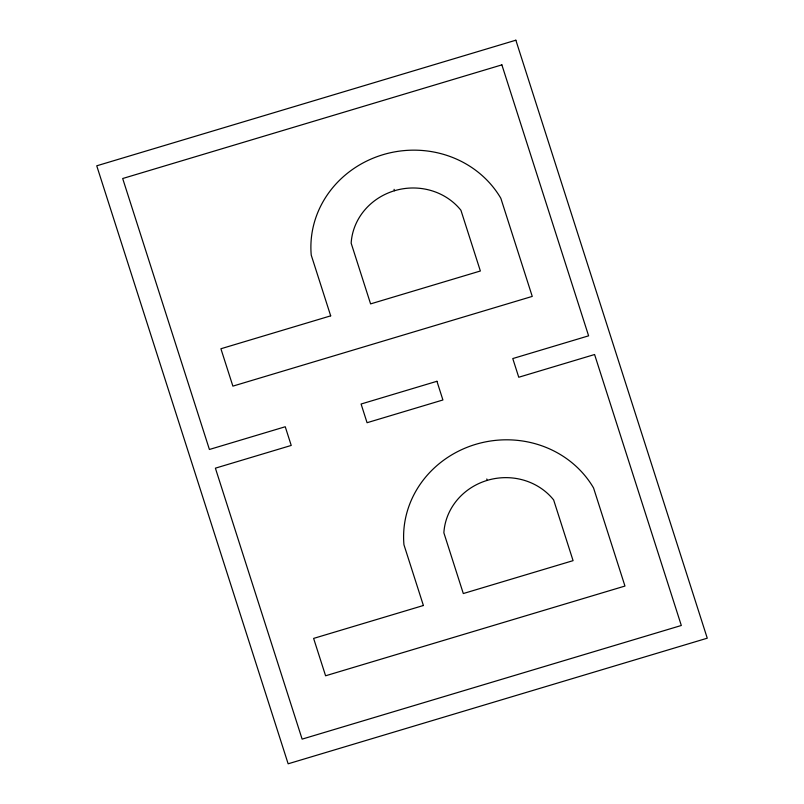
<?xml version="1.0" encoding="UTF-8"?>
<svg xmlns="http://www.w3.org/2000/svg" width="804" height="804" viewBox="0 0 804 804"><rect width="100%" height="100%" fill="white"/><g stroke="black" fill="none" stroke-linecap="round" stroke-linejoin="round"><path stroke-width="1.21" d="M394.081 189.332L394.523 190.719A61.044 57.325 -8.6 0 1 460.923 210.256L480.37 270.998L370.594 303.892L351.157 243.16A61.044 57.325 -8.6 0 1 394.523 190.719M486.792 478.983L487.234 480.37A61.044 57.325 -8.6 0 1 553.634 499.917L573.081 560.649L463.305 593.543L443.868 532.811A61.044 57.325 -8.6 0 1 487.234 480.37M515.856 40.2L96.741 165.805L288.144 763.8L707.259 638.195L515.856 40.2M501.877 64.873L122.68 178.518L209.412 449.476L285.249 426.753L291.229 445.436L215.392 468.169L302.123 739.127L681.32 625.482L594.588 354.524L518.751 377.247L512.771 358.564L588.608 335.831L501.877 64.873M330.685 315.851L220.909 348.755L232.879 386.131L532.248 296.405L500.842 198.297A101.274 95.103 -8.6 0 0 382.985 154.69A101.274 95.103 -8.6 0 0 311.238 255.119L330.685 315.851M436.934 381.287L361.086 404.02L367.066 422.713L442.914 399.98L436.934 381.287M423.396 605.502L313.62 638.406L325.59 675.782L624.959 586.056L593.553 487.948A101.274 95.103 -8.6 0 0 475.697 444.341A101.274 95.103 -8.6 0 0 403.95 544.77L423.396 605.502"/></g></svg>
